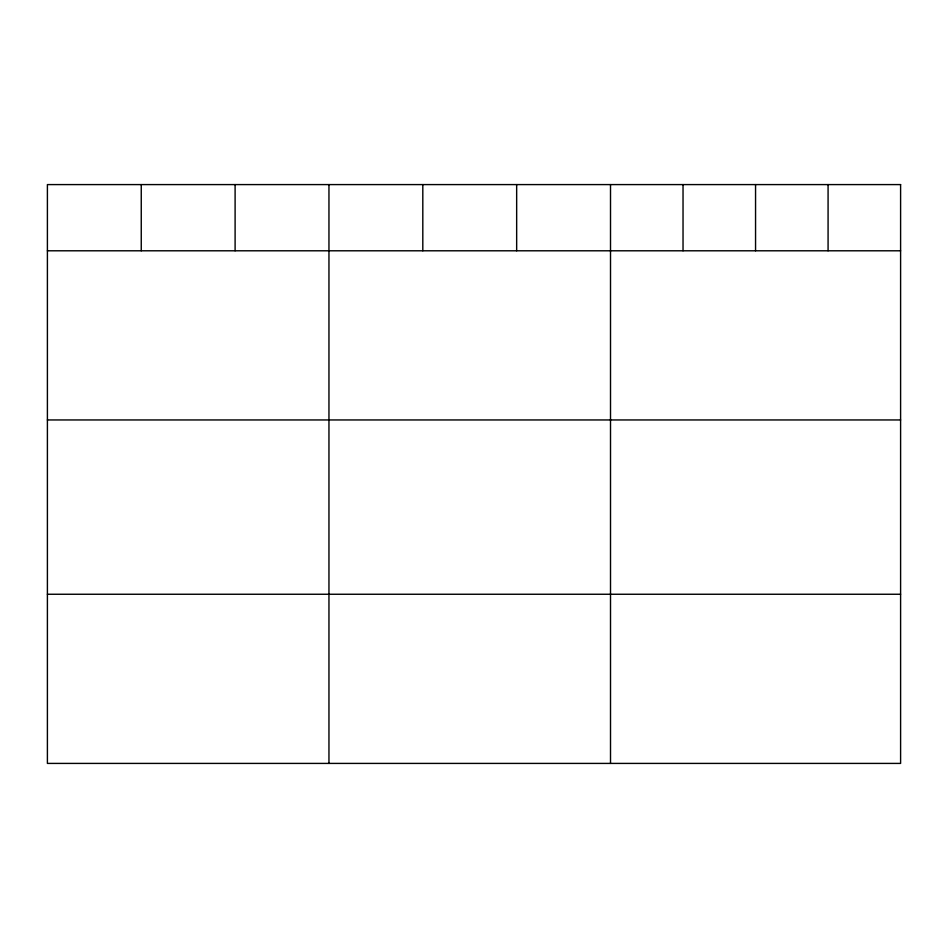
<?xml version="1.0" encoding="UTF-8"?>
<svg xmlns="http://www.w3.org/2000/svg" width="948" height="948" viewBox="0 0 948 948"><rect width="100%" height="100%" fill="white"/><g stroke="black" fill="none" stroke-linecap="round" stroke-linejoin="round"><path stroke-width="1.42" d="M47.4 250.793L900.6 250.793M47.4 419.952L900.6 419.952M47.4 594.254L900.6 594.254M828.078 184.587L828.078 250.793M755.556 184.587L755.556 250.793M683.034 184.587L683.034 250.793M610.512 184.587L610.512 763.413M516.66 184.587L516.66 250.793M422.808 184.587L422.808 250.793M328.956 184.587L328.956 763.413M235.104 184.587L235.104 250.793M141.252 184.587L141.252 250.793M900.6 184.587L47.4 184.587L47.4 763.413L900.6 763.413L900.6 184.587"/></g></svg>
